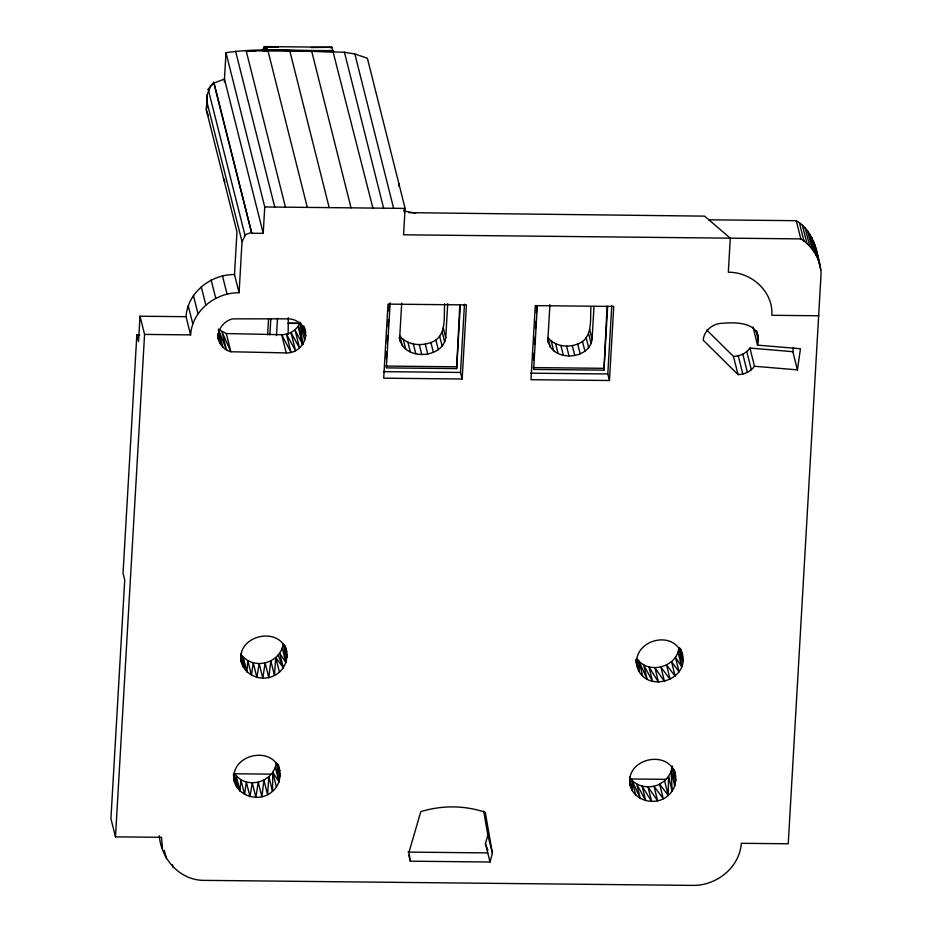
<?xml version="1.0" encoding="UTF-8"?>
<svg xmlns="http://www.w3.org/2000/svg" width="932" height="932" viewBox="0 0 932 932"><rect width="100%" height="100%" fill="white"/><g stroke="black" fill="none" stroke-linecap="round" stroke-linejoin="round"><path stroke-width="1.4" d="M288.151 334.39L288.303 317.661M264.059 51.19L264.106 46.915L278.365 47.066M265.41 51.33L265.457 47.054L266.319 46.6L331.909 47.276L372.905 208.081M276.21 763.168L275.383 767.304L272.785 772.407L272.517 791.326C259.515 803.582 235.015 795.951 233.583 777.428M629.659 782.822C631.779 800.704 655.755 807.159 668.256 795.404L668.524 776.472L671.122 771.37L671.937 767.246M266.144 50.934L266.319 46.6L267.589 49.85L344.444 52.262L354.859 53.998L367.371 58.227L405.094 208.407L403.568 234.806L800.833 238.895C812.681 246.316 820.731 259.609 821.08 273.67L788.239 843.775L741.313 843.297C739.612 867.541 716.475 885.75 692.826 885.4L205.052 880.379C180.202 880.88 161.306 859.56 159.267 835.783M139.742 334.914L136.841 334.879L123.036 573.331L124.737 580.065L110.92 818.657L115.486 836.854L161.504 837.32L162.436 848.376M140.01 316.216L144.577 334.413L190.594 334.891L186.027 316.694L140.01 316.216L138.542 341.613L136.841 334.879M115.486 836.854L144.577 334.413M190.594 334.891C192.248 310.612 215.443 292.462 239.081 292.764L234.503 274.567L236.973 231.986L206.345 110.069L207.358 94.214L210.178 87.259M207.358 94.214L206.345 110.069M224.297 81.911L225.987 52.67C261.414 47.497 297.518 51.12 333.178 50.526M239.081 292.764L242.029 241.668L206.846 101.553M242.029 241.668L245.081 235.668L208.209 89.297L213.696 82.272L251.733 233.245L263.22 233.361L264.746 206.962L225.987 52.67M267.635 334.739L268.556 318.837M269.884 334.786L270.804 318.884M276.489 335.602L277.491 318.243M386.314 358.855L386.733 351.62M387.234 342.941L387.654 335.718M388.155 327.039L388.574 319.804M389.075 311.137L389.494 303.902M390.124 302.83L386.349 367.895L456.657 368.618L460.338 304.997M398.628 186.074L398.791 183.301M401.704 303.133L399.723 337.209C401.482 360.393 442.351 359.868 445.741 337.687L447.721 303.611M402.309 345.76L399.84 335.939C407.109 345.015 420.542 346.448 430.922 342.487C447.278 336.976 443.62 317.031 444.669 303.716M456.657 368.618L459.802 304.624M462.167 378.998L466.454 304.915L387.992 304.112L383.693 378.182L462.167 378.998L460.525 372.439L464.474 304.182M533.605 360.369L534.024 353.135M534.525 344.456L534.945 337.233M535.446 328.553L535.865 321.319M536.366 312.651L536.704 306.861M537.321 305.789L533.64 369.422L603.948 370.144L607.629 306.512M549.915 304.659L547.934 338.735C549.076 361.802 589.304 361.267 592.088 339.19L593.987 306.535M550.393 347.287L547.923 337.454C554.703 346.424 567.751 348.02 577.723 344.001C593.253 338.456 590.003 319.501 590.935 306.651M603.948 370.144L607.082 306.139M609.458 380.512L613.745 306.442L535.271 305.626L530.984 379.708L609.458 380.512L607.804 373.965L611.765 305.696M283.118 643.954C282.606 649.301 279.553 653.903 275.767 657.549L274.474 675.444C261.426 682.632 242.693 674.908 240.817 659.518M240.84 655.499L246.898 671.762L247.807 660.66L243.24 657.211L240.689 653.891M233.431 773.35L239.99 790.988L240.91 779.886L234.631 774.212M797.419 369.876L800.472 348.743L757.53 345.12C763.075 323.113 738.202 321.726 722.591 323.311C713.12 323.194 703.893 330.464 703.194 340.168L738.039 374.606C744.458 374.524 750.726 371.518 754.489 366.253L797.419 369.876L792.852 351.69L793.458 347.461M637.278 659.075C648.439 674.791 676.935 667.219 678.834 648.031M636.23 662.268C640.61 697.043 695.482 680.861 680.651 649.068M674.081 769.611C677.482 778.488 675.735 789.136 668.256 795.404L659.635 784.196C649.639 789.276 635.752 786.992 629.519 777.183M186.027 316.694C187.67 292.415 210.877 274.264 234.503 274.567M283.573 644.012L285.938 662.629L279.682 653.192L283.34 667.743L275.767 657.549L270.816 660.893L274.474 675.444C285.145 670.306 289.77 657.142 285.25 646.307M276.676 763.226L279.029 781.855L272.785 772.407L268.859 776.775L272.517 791.326C280.485 784.721 281.662 773.432 278.016 764.217M217.517 335.369C218.484 342.86 223.237 349.943 230.891 351.748L286.24 352.913C299.906 353.554 310.007 338.398 303.844 326.06M408.67 854.691L410.301 861.191L490.022 862.007L485.456 843.809L487.844 835.025L483.65 811.026M490.022 862.007L492.411 853.223L485.257 812.285C464.171 805.225 442.071 805.201 420.821 811.621L408.938 852.361L410.301 861.191M262.393 50.759L264.106 46.915L265.457 47.054M219.23 329.753L226.325 333.551L281.674 334.716C289.118 334.646 296.772 330.429 299.615 323.346M706.817 330.068L733.461 356.408C739.892 356.327 746.148 353.321 749.911 348.055L792.852 351.69M629.683 781.424L632.327 790.616L632.082 780.515L640.307 798.503L636.649 783.952L645.725 800.693L642.066 786.142L651.643 801.473L647.985 786.923L657.631 800.809L653.973 786.259L663.293 798.747L659.635 784.196L664.598 780.853L668.524 776.472L672.17 791.023L671.122 771.37L674.768 785.921L672.205 765.859M211.552 85.499L213.195 83.88M251.733 233.245L214.01 83.064L224.461 79.069L263.22 233.361M311.078 47.532L331.909 47.276M251.419 232.452L244.767 234.876L245.081 235.668M285.448 207.172L246.153 50.701L333.598 51.598M264.746 206.962L405.094 208.407M408.938 212.659L704.569 216.131L730.292 238.173L728.323 272.237C751.402 272.004 773.362 291.46 771.871 315.296L818.809 315.773M708.844 219.801L796.254 220.698C812.343 229.994 817.003 249.333 820.172 266.202M288.198 323.159L299.242 323.264M288.198 323.392L299.44 323.404M385.895 366.078L456.202 366.8M533.186 367.592L603.482 368.315M383.506 371.647L460.525 372.439M530.797 373.173L607.804 373.965M235.062 773.77L271.41 774.143M630.335 778.966L666.217 779.338M408.018 852.093L487.739 852.908M246.153 50.701L255.694 51.004M329.695 47.59L331.046 47.73M404.313 211.028L415.59 213.16M679.3 648.089L681.676 666.695L675.42 657.27L679.078 671.821L671.506 661.627L675.164 676.178L666.543 664.97L670.19 679.521L660.881 667.032L664.528 681.583L654.893 667.708L658.54 682.259L648.963 666.916L652.621 681.467L643.546 664.726L647.204 679.277L638.979 661.289L639.224 671.413L636.241 659.507M278.074 654.998L283.34 667.743M300.663 323.52L305.638 336.068L303.168 326.27M218.309 329.078L226.558 350.013L221.979 331.815L230.891 351.748L226.325 333.551M673.906 769.646L675.409 774.9C669.153 748.105 624.137 758.718 630.323 785.466M213.696 82.272L214.01 83.064M210.434 85.523L210.737 86.315M208.209 89.297L208.512 90.089M206.601 111.059L208.477 115.894M485.456 843.809L487.949 850.264M223.482 178.292L224.892 181.915M305.242 331.652C303.413 323.987 295.898 318.93 288.209 318.837L232.79 318.861C223.68 320.841 216.469 330.149 218.577 339.574L217.68 335.357M679.3 647.81L682.317 655.674L680.43 649.115M673.125 768.446L675.409 774.9M285.064 646.354L286.578 651.608C280.322 624.801 235.307 635.426 241.481 662.163L241.015 659.483M277.783 764.252L279.67 770.834C273.425 744.027 228.398 754.652 234.584 781.389L233.408 774.678M814.638 244.359L819.216 262.556M815.593 248.005L820.789 269.907M813.356 240.829L817.923 259.014M811.76 237.404L816.327 255.601M809.85 234.13L814.428 252.327M807.66 231.031L812.226 249.228M805.178 228.119L809.745 246.316M802.44 225.416L807.007 243.613M799.458 222.934L804.036 241.132M796.254 220.698L800.833 238.895M756.633 330.72L758.042 336.312M755.968 330.942L758.427 340.739M752.963 326.922L757.53 345.12M749.911 348.055L754.489 366.253M746.788 351.562L751.355 369.748M742.816 354.23L747.394 372.427M738.261 355.861L742.839 374.058M733.461 356.408L738.039 374.606M679.649 647.88L680.313 650.524C668.861 629.391 631.745 642.416 637.22 666.24L636.125 660.893M679.44 647.973L682.772 661.207L680.302 649.161M678.018 652.144L681.676 666.695M589.63 329.369L592.088 339.19M588.64 333.749L591.098 343.582M586.181 337.85L588.651 347.683M582.465 341.345L584.935 351.166M577.723 344.001L580.193 353.834M572.306 345.632L574.776 355.465M672.869 768.516L675.863 780.41M566.574 346.168L569.033 356.001M560.878 345.516L563.347 355.348M638.979 661.289L642.637 675.84M555.635 343.78L558.105 353.601M664.598 780.853L668.256 795.404M551.231 341.019L553.701 350.851M547.713 340.331L548.412 343.139M632.082 780.515L635.729 795.066M629.671 780.037L632.327 790.616M443.271 327.866L445.741 337.687M442.234 332.246L444.692 342.067M439.694 336.347L442.152 346.168M403.859 209.898L404.558 212.694M435.838 339.83L438.308 349.663M430.922 342.487L433.38 352.319M354.859 53.998L393.607 208.29M425.26 344.118L427.73 353.95M419.284 344.654L421.753 354.486M344.444 52.262L383.611 208.185M413.354 344.001L415.823 353.822M407.913 342.254L410.383 352.086M403.3 339.493L405.77 349.325M399.187 337.407L400.247 341.613M311.731 51.377L351.038 207.848M487.844 835.025L492.411 853.223M289.875 51.144L329.171 207.626M268.008 50.922L307.315 207.405M235.575 51.144L274.742 207.067M304.741 340.46L300.162 322.262L302.679 344.56L294.978 329.858L299.545 348.055L291.005 332.526L295.572 350.723L286.45 334.169L291.029 352.366L281.674 334.716L286.24 352.913M298.1 326.363L302.679 344.56L298.52 325.513M222.492 275.907L227.059 294.104M211.168 280.031L215.735 298.228M218.659 330.476L222.876 347.263M217.692 333.912L220.162 343.71L218.484 330.406M201.242 286.718L205.809 304.915M284.062 645.224L287.044 657.13L284.575 645.084M282.28 648.078L285.938 662.629M193.402 295.444L197.98 313.641M188.229 305.673L192.796 323.87M275.767 657.549L279.425 672.1M277.154 764.438L280.148 776.344L277.666 764.298M275.383 767.304L279.029 781.855M272.785 772.407L276.431 786.957M243.24 657.211L246.898 671.762M240.829 656.757L243.485 667.335M236.344 776.438L239.99 790.988M233.594 774.643L236.588 786.538M172.536 864.779L173.236 867.576M164.312 850.275L166.42 858.675M636.043 659.541L637.22 666.24M816.222 251.71L816.409 254.226M268.859 776.775L267.577 794.67L263.919 780.119L268.859 776.775M270.816 660.893L268.789 677.517L265.142 662.967L259.154 663.631L253.224 662.838L247.807 660.66L251.465 675.199L253.224 662.838L256.882 677.389L259.154 663.631L262.801 678.181L265.142 662.967L270.816 660.893M263.919 780.119L261.892 796.744L258.234 782.193L252.246 782.845L246.328 782.064L240.91 779.886L244.568 794.425L246.328 782.064L249.986 796.615L252.246 782.845L255.904 797.396L258.234 782.193L263.919 780.119"/></g></svg>
